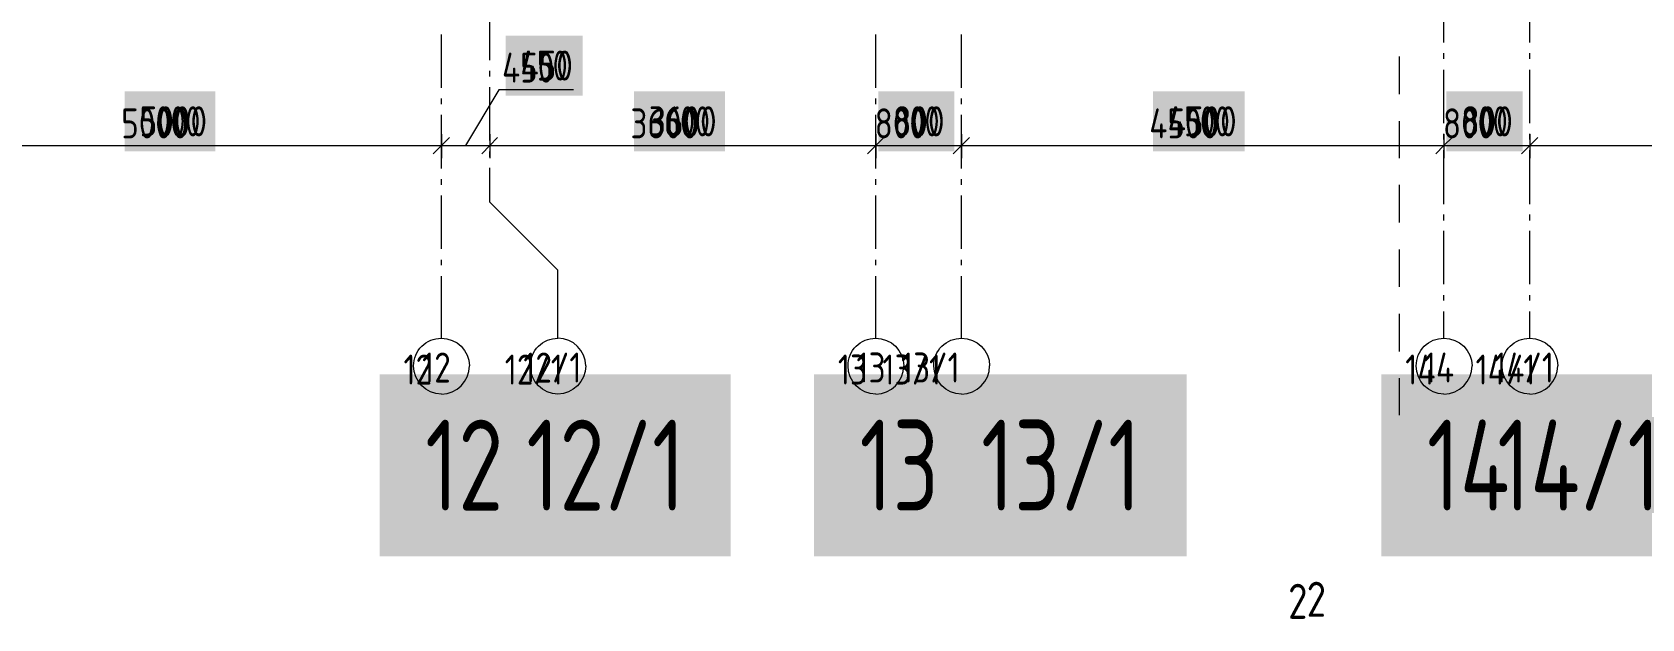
# Model space of a CAD drawing. Header units: millimetres. Extents: x -164500 to 426394, y -23753 to 102118.
# Drawn here: x -121702 to -106678, y -6460 to -978 of the extents above; entities that cross this region are included whole.
import ezdxf

# ---------------------------------------------------------------- set-up
doc = ezdxf.new("R2010")
doc.units = ezdxf.units.MM
doc.layers.add('PDF _Геометрия', color=7, linetype='Continuous', true_color=0x1f1f1f)
doc.layers.add('PDF _Текст', color=7, linetype='Continuous')
doc.styles.get("Standard").update_dxf_attribs({"font": 'ГОСТ тип А.ttf'})
doc.styles.add('СПДС', font='ГОСТ тип А.ttf', dxfattribs={"width": 0.9})
doc.linetypes.add('зигзаг', pattern='A,0.00254,-5.08,[131,ltypeshp.shx,S=5.08,R=0,X=-5.08,Y=0],-10.16,[131,ltypeshp.shx,S=5.08,R=180,X=5.08,Y=0],-5.08', length=20.32254)

msp = doc.modelspace()

# ---------------------------------------------------------------- linework, layer by layer
at = {"layer": 'PDF _Геометрия', "color": 7, "lineweight": 9}
for points in [[(-108524.753, -1075.842), (-108524.753, -575.953)], [(-107724.084, -1075.842), (-107724.084, -575.953)], [(-117429.546, -1241.059), (-117429.546, -736.935)], [(-117882.835, -1499.476), (-117882.835, -999.588)], [(-113828.654, -1499.476), (-113828.654, -999.588)], [(-113027.986, -1499.476), (-113027.986, -999.588)], [(-108524.753, -1228.35), (-108524.753, -1173.278)], [(-107724.084, -1228.35), (-107724.084, -1173.278)], [(-117429.546, -1393.568), (-117429.546, -1338.495)], [(-108524.753, -1829.911), (-108524.753, -1330.023)], [(-107724.084, -1829.911), (-107724.084, -1330.023)], [(-117429.546, -1990.892), (-117429.546, -1491.004)], [(-117882.835, -1651.985), (-117882.835, -1596.912)], [(-116650.059, -1516.422), (-117344.819, -1516.422), (-117658.309, -2037.492)], [(-113828.654, -1651.985), (-113828.654, -1596.912)], [(-113027.986, -1651.985), (-113027.986, -1596.912)], [(-117882.835, -2253.545), (-117882.835, -1749.421)], [(-113828.654, -2253.545), (-113828.654, -1749.421)], [(-113027.986, -2253.545), (-113027.986, -1749.421)], [(-117882.835, -1931.583), (-117882.835, -2037.492), (-117882.835, -2156.11)], [(-117429.546, -1931.583), (-117429.546, -2037.492), (-117429.546, -2156.11)], [(-113828.654, -1931.583), (-113828.654, -2037.492), (-113828.654, -2156.11)], [(-113027.986, -1931.583), (-113027.986, -2037.492), (-113027.986, -2156.11)], [(-108524.753, -1982.419), (-108524.753, -1927.347)], [(-108524.753, -1931.583), (-108524.753, -2037.492), (-108524.753, -2156.11)], [(-107724.084, -1982.419), (-107724.084, -1927.347)], [(-107724.084, -1931.583), (-107724.084, -2037.492), (-107724.084, -2156.11)], [(-156230.215, -2037.492), (-152506.469, -2037.492), (-148202.345, -2037.492), (-143699.112, -2037.492), (-142199.446, -2037.492), (-139195.879, -2037.492), (-137696.213, -2037.492), (-133993.649, -2037.492), (-130291.085, -2037.492), (-126588.521, -2037.492), (-122885.957, -2037.492), (-117882.835, -2037.492), (-117429.546, -2037.492), (-113828.654, -2037.492), (-113027.986, -2037.492), (-108524.753, -2037.492), (-107724.084, -2037.492), (-104021.52, -2037.492), (-101721.185, -2037.492), (-99518.287, -2037.492), (-95718.287, -2037.492), (-95015.054, -2037.492), (-90511.821, -2037.492)], [(-117429.546, -2147.637), (-117429.546, -2092.564)], [(-108524.753, -2583.98), (-108524.753, -2079.855)], [(-107724.084, -2583.98), (-107724.084, -2079.855)], [(-117882.835, -2406.054), (-117882.835, -2350.981)], [(-113828.654, -2406.054), (-113828.654, -2350.981)], [(-113027.986, -2406.054), (-113027.986, -2350.981)], [(-117882.835, -3003.378), (-117882.835, -2503.49)], [(-113828.654, -3003.378), (-113828.654, -2503.49)], [(-113027.986, -3003.378), (-113027.986, -2503.49)], [(-108524.753, -2736.489), (-108524.753, -2681.416)], [(-107724.084, -2736.489), (-107724.084, -2681.416)], [(-108524.753, -3333.813), (-108524.753, -2833.924)], [(-107724.084, -3333.813), (-107724.084, -2833.924)], [(-117882.835, -3155.887), (-117882.835, -3105.05)], [(-113828.654, -3155.887), (-113828.654, -3105.05)], [(-113027.986, -3155.887), (-113027.986, -3105.05)], [(-108524.753, -3486.321), (-108524.753, -3435.485)], [(-107724.084, -3486.321), (-107724.084, -3435.485)]]:
    msp.add_lwpolyline(points, dxfattribs=at)
at = {"layer": 'PDF _Геометрия', "color": 8, "lineweight": 9, "true_color": 0x808080}
for points in [[(-108939.914, -1558.785), (-108939.914, -1207.169)], [(-108939.914, -2156.11), (-108939.914, -1808.729)], [(-108939.914, -2757.67), (-108939.914, -2406.054)], [(-108939.914, -3359.231), (-108939.914, -3007.615)], [(-108939.914, -3960.792), (-108939.914, -3609.175)], [(-108939.914, -4558.116), (-108939.914, -4210.736)]]:
    msp.add_lwpolyline(points, dxfattribs=at)
at = {"layer": 'PDF _Геометрия', "color": 7, "lineweight": 18}
for points in [[(-117806.581, -1961.238), (-117882.835, -2037.492), (-117959.089, -2113.746)], [(-117357.529, -1961.238), (-117429.546, -2037.492), (-117505.801, -2113.746)], [(-113752.4, -1961.238), (-113828.654, -2037.492), (-113904.909, -2113.746)], [(-112951.731, -1961.238), (-113027.986, -2037.492), (-113104.24, -2113.746)], [(-108448.498, -1961.238), (-108524.753, -2037.492), (-108601.007, -2113.746)], [(-107647.83, -1961.238), (-107724.084, -2037.492), (-107800.338, -2113.746)]]:
    msp.add_lwpolyline(points, dxfattribs=at)
at = {"layer": 'PDF _Геометрия', "color": 7, "lineweight": 9}
for points in [[(-117052.512, -4096.355, -0.418032787), (-116794.095, -3837.938), (-116794.095, -3202.486), (-117429.546, -2567.035), (-117429.546, -2245.073)], [(-118141.252, -4096.355, -0.418032787), (-117882.835, -3837.938), (-117882.835, -3257.559)], [(-114087.071, -4096.355, -0.418032787), (-113828.654, -3837.938), (-113828.654, -3257.559)], [(-113286.403, -4096.355, -0.418032787), (-113027.986, -3837.938), (-113027.986, -3257.559)], [(-108783.17, -4096.355, -0.418032787), (-108524.753, -3837.938), (-108524.753, -3587.994)], [(-107982.501, -4096.355, -0.418032787), (-107724.084, -3837.938), (-107724.084, -3587.994)]]:
    msp.add_lwpolyline(points, format="xyb", dxfattribs=at)
at = {"layer": 'PDF _Геометрия', "color": 7, "linetype": 'зигзаг', "lineweight": 9}
for centre, radius, start, end in [((-116795.121, -4097.381), 259.445, 0.2266161, 89.7733839), ((-117884.154, -4095.036), 263.975, 270.2862173, 359.7137827), ((-113829.973, -4095.036), 263.975, 270.2862173, 359.7137827), ((-113029.304, -4095.036), 263.975, 270.2862173, 359.7137827), ((-108526.071, -4095.036), 263.975, 270.2862173, 359.7137827), ((-107725.402, -4095.036), 263.975, 270.2862173, 359.7137827)]:
    msp.add_arc(centre, radius, start, end, dxfattribs=at)
for points in [[(-117882.835, -3837.938), (-117738.799, -3837.938), (-117620.182, -3952.319), (-117620.182, -4096.355)], [(-113828.654, -3837.938), (-113684.619, -3837.938), (-113566.001, -3952.319), (-113566.001, -4096.355)], [(-113027.986, -3837.938), (-112883.95, -3837.938), (-112765.332, -3952.319), (-112765.332, -4096.355)], [(-108524.753, -3837.938), (-108380.717, -3837.938), (-108262.099, -3952.319), (-108262.099, -4096.355)], [(-107724.084, -3837.938), (-107580.048, -3837.938), (-107461.43, -3952.319), (-107461.43, -4096.355)], [(-117882.835, -4359.008), (-118026.871, -4359.008), (-118141.252, -4240.39), (-118141.252, -4096.355)], [(-116794.095, -4359.008), (-116938.131, -4359.008), (-117052.512, -4240.39), (-117052.512, -4096.355)], [(-116535.678, -4096.355), (-116535.678, -4240.39), (-116654.296, -4359.008), (-116794.095, -4359.008)], [(-113828.654, -4359.008), (-113972.69, -4359.008), (-114087.071, -4240.39), (-114087.071, -4096.355)], [(-113027.986, -4359.008), (-113172.021, -4359.008), (-113286.403, -4240.39), (-113286.403, -4096.355)], [(-108524.753, -4359.008), (-108668.788, -4359.008), (-108783.17, -4240.39), (-108783.17, -4096.355)], [(-107724.084, -4359.008), (-107868.119, -4359.008), (-107982.501, -4240.39), (-107982.501, -4096.355)]]:
    msp.add_open_spline(points, degree=3, dxfattribs=at)

# ---------------------------------------------------------------- texts
at = {"linetype": 'зигзаг', "attachment_point": 4, "style": 'СПДС', "bg_fill": 1, "box_fill_scale": 1.5, "bg_fill_color": 7, "bg_fill_true_color": 16777215, "bg_fill_transparency": 0}
for s, insert, char_height in [('450', (-117143.19, -1290.503), 279.8266), ('5000', (-120697.487, -1811.595), 279.8266), ('3600', (-115944.253, -1811.595), 279.8266), ('800', (-113664.993, -1811.595), 279.8266), ('4500', (-111101.889, -1811.595), 279.8266), ('800', (-108360.85, -1811.595), 279.8266), ('12', (-118034.029, -5024.151), 850), ('12/1', (-117089.286, -5024.151), 850), ('13 13/1', (-113979.685, -5024.151), 850), ('14', (-108684.044, -5024.151), 850), ('14/1', (-108027.385, -5024.151), 850)]:
    msp.add_mtext(s, dxfattribs=dict(at, insert=insert, char_height=char_height))
at = {"layer": 'PDF _Текст', "linetype": 'зигзаг', "attachment_point": 4}
for s, insert, char_height in [('450', (-117316.632, -1309.656), 279.8266), ('450', (-117143.19, -1290.503), 279.8266), ('5000', (-120870.928, -1830.747), 279.8266), ('5000', (-120697.487, -1811.595), 279.8266), ('3600', (-116117.695, -1830.747), 279.8266), ('3600', (-115944.253, -1811.595), 279.8266), ('800', (-113838.434, -1830.747), 279.8266), ('800', (-113664.993, -1811.595), 279.8266), ('4500', (-111275.33, -1830.747), 279.8266), ('4500', (-111101.889, -1811.595), 279.8266), ('800', (-108534.291, -1830.747), 279.8266), ('800', (-108360.85, -1811.595), 279.8266), ('12', (-118235.992, -4130.873), 280.5015), ('12', (-118062.55, -4111.721), 280.5015), ('12/1', (-117291.248, -4130.873), 280.5015), ('12/1', (-117117.807, -4111.721), 280.5015), ('13 13/1', (-114181.647, -4130.873), 280.5015), ('13 13/1', (-114008.206, -4111.721), 280.5015), ('14', (-108886.007, -4130.873), 280.5015), ('14', (-108712.565, -4111.721), 280.5015), ('14/1', (-108229.348, -4130.873), 280.5015), ('14/1', (-108055.906, -4111.721), 280.5015), ('2', (-109979.026, -6295.789), 327.471), ('2', (-109805.585, -6276.637), 327.471)]:
    msp.add_mtext(s, dxfattribs=dict(at, insert=insert, char_height=char_height))

doc.saveas('drawing.dxf')
